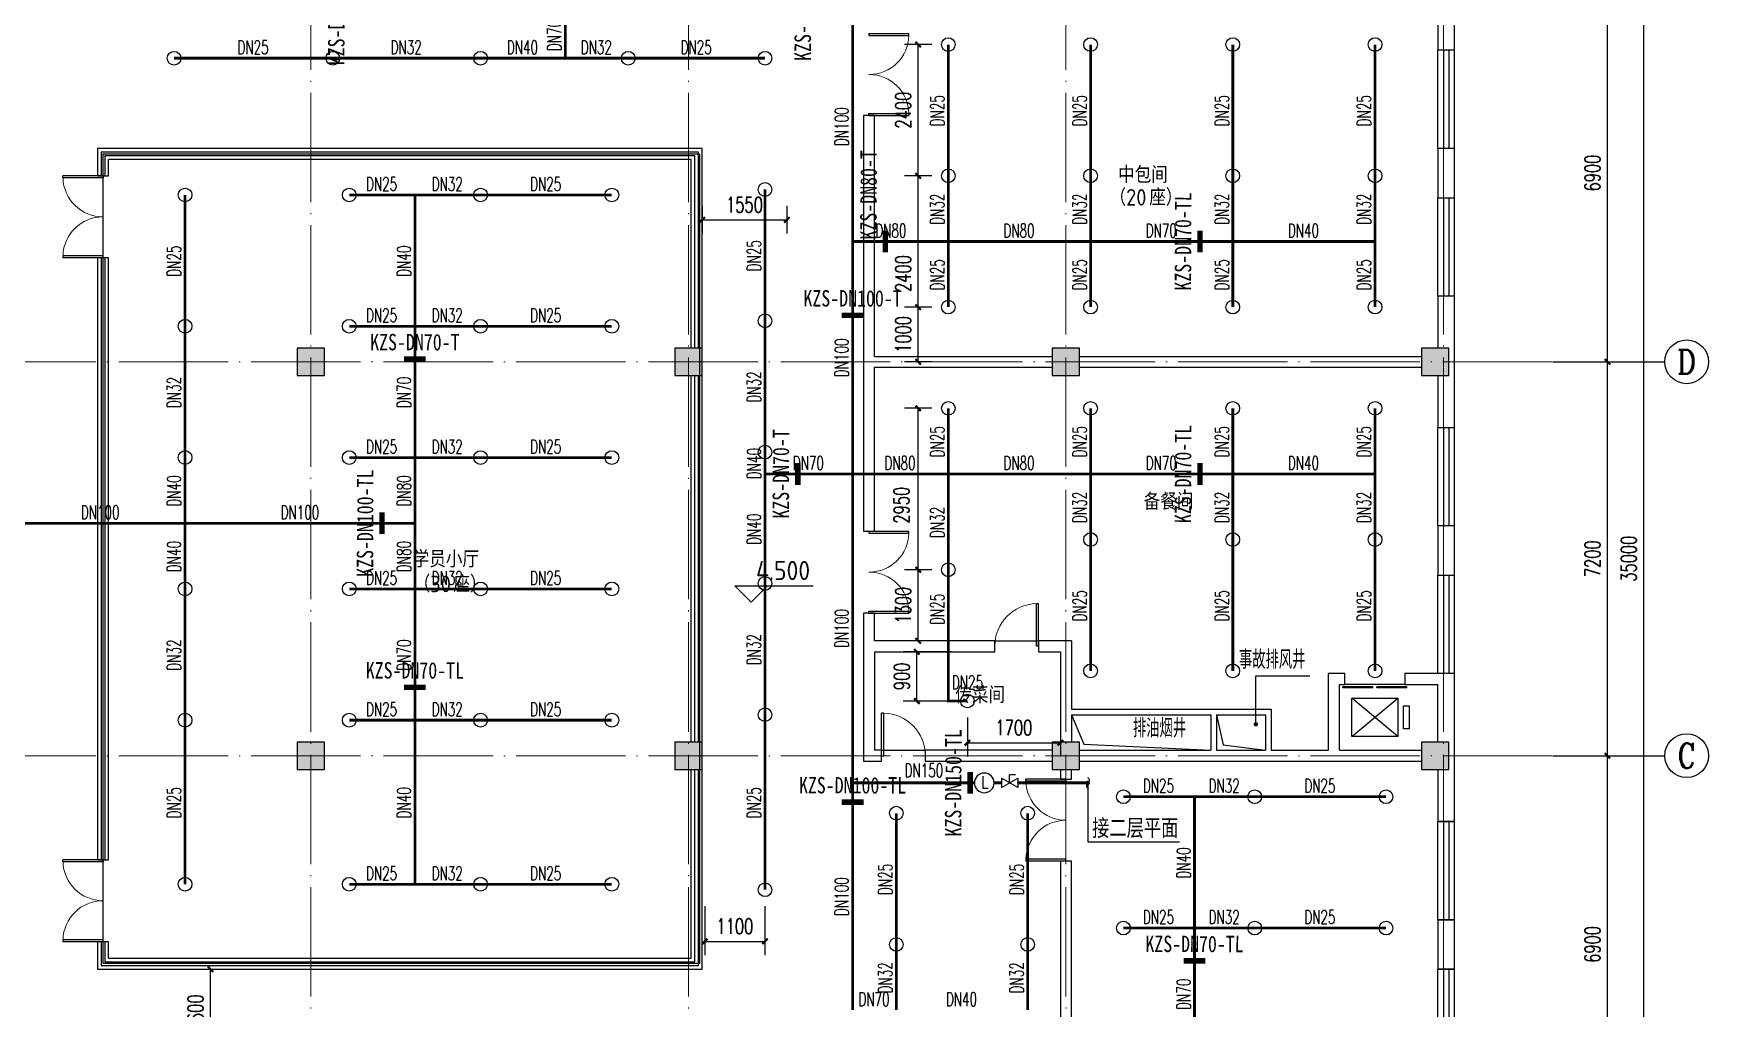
# Model space of a CAD drawing. Extents: x 1475400 to 1714963, y -629303 to -315532.
# Drawn here: x 1610190 to 1640805, y -453828 to -436006 of the extents above; entities that cross this region are included whole.
import ezdxf
from ezdxf.enums import TextEntityAlignment as Align

# ---------------------------------------------------------------- set-up
doc = ezdxf.new("R2010")
doc.units = 0
doc.header["$LTSCALE"] = 1000
doc.linetypes.add('DOTE', pattern=[2.42, 2, -0.2, 0.02, -0.2])
for name, color, linetype in [('A-ANNO-DIMS', 3, 'Continuous'), ('A-ANNO-IDEN-LEVL', 3, 'Continuous'), ('A-ANNO-TXT', 7, 'Continuous'), ('A-WALL-CURT', 111, 'Continuous'), ('AXIS', 3, 'Continuous'), ('AXIS_TEXT', 7, 'Continuous'), ('COLUMN', 255, 'Continuous'), ('DIM_LEAD', 3, 'Continuous'), ('EVTR', 2, 'Continuous'), ('fur', 253, 'Continuous'), ('P-ANNO-DIMS', 4, 'Continuous'), ('P-ANNO-IDEN', 3, 'Continuous'), ('P-SPRN-EQPM', 161, 'Continuous'), ('P-SPRN-IDEN', 4, 'Continuous'), ('P-SPRN-NAZL', 3, 'Continuous'), ('P-SPRN-PIPE', 6, 'Continuous'), ('P-SPRN-VALV', 161, 'Continuous'), ('PUB_DIM', 3, 'Continuous'), ('PUB_HATCH', 8, 'Continuous'), ('PUB_TEXT', 7, 'Continuous'), ('WALL', 2, 'Continuous'), ('WINDOW', 4, 'Continuous'), ('建筑底图', 7, 'Continuous'), ('抗震支吊架', 2, 'Continuous'), ('看线', 30, 'Continuous')]:
    doc.layers.add(name, color=color, linetype=linetype)
doc.layers.add('DOTE', color=8, linetype='DOTE', lineweight=9)
doc.styles.add('_TCH_AXIS', font='COMPLEX', dxfattribs={"bigfont": 'GBCBIG'})
doc.styles.add('_TCH_DIM', font='SIMPLEX', dxfattribs={"bigfont": 'GBCBIG'})
doc.styles.add('_TWT_PIPEDN', font='SIMPLEX', dxfattribs={"width": 0.8, "height": 2.5, "bigfont": 'HZTXT'})
doc.styles.add('A_DIM_T3', font='SIMPLEX', dxfattribs={"width": 0.7, "bigfont": 'HZ'})
doc.styles.add('COMPLEX', font='COMPLEX')
doc.styles.add('HZ(TK)', font='geniso.shx', dxfattribs={"width": 0.9, "bigfont": 'hztxt.shx'})
doc.styles.add('kzcad', font='', dxfattribs={"width": 0.8})
doc.styles.get("Standard").update_dxf_attribs({"font": 'geniso.shx', "bigfont": 'hztxt.shx'})
doc.styles.get('kzcad').set_extended_font_data('SimSun')
doc.dimstyles.new('_TCH_ARCH&&100', dxfattribs={"dimtxt": 280, "dimasz": 100, "dimexe": 250, "dimexo": 300, "dimgap": 135, "dimtad": 1, "dimdec": 0, "dimzin": 0, "dimdsep": 46, "dimtxsty": 'A_DIM_T3', "dimblk": 'ARCHTICK', "dimcen": 0.09, "dimclrt": 7, "dimazin": 2, "dimtfac": 1, "dimtdec": 0, "dimtix": 1, "dimtmove": 2, "dimatfit": 3, "dimfxl": 150, "dimtolj": 1, "dimtzin": 0, "dimarcsym": 0})
doc.dimstyles.new('_TWT_ARCH&&100', dxfattribs={"dimtxt": 280, "dimasz": 100, "dimexe": 250, "dimexo": 300, "dimgap": 135, "dimtad": 1, "dimdec": 0, "dimzin": 0, "dimdsep": 46, "dimtxsty": 'A_DIM_T3', "dimblk": 'ARCHTICK', "dimcen": 0.09, "dimclrt": 7, "dimazin": 2, "dimtfac": 1, "dimtdec": 0, "dimtix": 1, "dimtmove": 2, "dimatfit": 3, "dimfxl": 1, "dimtolj": 1, "dimtzin": 0, "dimarcsym": 0})

# ---------------------------------------------------------------- blocks, each defined once
blk = doc.blocks.new('_ArchTick')
at = {"color": 0, "linetype": 'ByBlock', "const_width": 0.4}
blk.add_lwpolyline([(-0.5, -0.5), (0.5, 0.5)], dxfattribs=at)
blk = doc.blocks.new('*D230')
at = {"layer": 'A-ANNO-DIMS', "color": 0, "lineweight": -2, "transparency": 16777216}
for p, q in [((902161, -367010), (902911, -367010)), ((902661, -373910), (902661, -367010)), ((902161, -373910), (902911, -373910))]:
    blk.add_line(p, q, dxfattribs=at)
at = {"layer": 'Defpoints', "color": 0, "transparency": 16777216}
for p in [(901861, -367010), (902661, -367010), (901861, -373910)]:
    blk.add_point(p, dxfattribs=at)
at = {"layer": 'A-ANNO-DIMS', "color": 0, "lineweight": -2, "transparency": 16777216, "xscale": 100, "yscale": 100, "zscale": 100}
for p, rotation in [((902661, -367010), 90), ((902661, -373910), 270)]:
    blk.add_blockref('_ArchTick', p, dxfattribs=dict(at, rotation=rotation))
at = {"layer": 'A-ANNO-DIMS', "color": 7, "transparency": 16777216, "insert": (902386, -370460), "char_height": 280, "attachment_point": 5, "rotation": 90, "style": 'A_DIM_T3'}
blk.add_mtext('\\A1;6900', dxfattribs=at)
blk = doc.blocks.new('*D231')
at = {"layer": 'A-ANNO-DIMS', "color": 0, "lineweight": -2, "transparency": 16777216}
for p, q in [((902161, -359810), (902911, -359810)), ((902661, -367010), (902661, -359810)), ((902161, -367010), (902911, -367010))]:
    blk.add_line(p, q, dxfattribs=at)
at = {"layer": 'Defpoints', "color": 0, "transparency": 16777216}
for p in [(901861, -359810), (902661, -359810), (901861, -367010)]:
    blk.add_point(p, dxfattribs=at)
at = {"layer": 'A-ANNO-DIMS', "color": 0, "lineweight": -2, "transparency": 16777216, "xscale": 100, "yscale": 100, "zscale": 100}
for p, rotation in [((902661, -359810), 90), ((902661, -367010), 270)]:
    blk.add_blockref('_ArchTick', p, dxfattribs=dict(at, rotation=rotation))
at = {"layer": 'A-ANNO-DIMS', "color": 7, "transparency": 16777216, "insert": (902386, -363410), "char_height": 280, "attachment_point": 5, "rotation": 90, "style": 'A_DIM_T3'}
blk.add_mtext('\\A1;7200', dxfattribs=at)
blk = doc.blocks.new('*D232')
at = {"layer": 'A-ANNO-DIMS', "color": 0, "lineweight": -2, "transparency": 16777216}
for p, q in [((902161, -352910), (902911, -352910)), ((902661, -359810), (902661, -352910)), ((902161, -359810), (902911, -359810))]:
    blk.add_line(p, q, dxfattribs=at)
at = {"layer": 'Defpoints', "color": 0, "transparency": 16777216}
for p in [(901861, -352910), (902661, -352910), (901861, -359810)]:
    blk.add_point(p, dxfattribs=at)
at = {"layer": 'A-ANNO-DIMS', "color": 0, "lineweight": -2, "transparency": 16777216, "xscale": 100, "yscale": 100, "zscale": 100}
for p, rotation in [((902661, -352910), 90), ((902661, -359810), 270)]:
    blk.add_blockref('_ArchTick', p, dxfattribs=dict(at, rotation=rotation))
at = {"layer": 'A-ANNO-DIMS', "color": 7, "transparency": 16777216, "insert": (902386, -356360), "char_height": 280, "attachment_point": 5, "rotation": 90, "style": 'A_DIM_T3'}
blk.add_mtext('\\A1;6900', dxfattribs=at)
blk = doc.blocks.new('*D235')
at = {"layer": 'Defpoints', "color": 0, "transparency": 16777216}
for p in [(901663, -345910), (903324, -345910), (901663, -380910)]:
    blk.add_point(p, dxfattribs=at)
at = {"layer": 'PUB_DIM', "color": 0, "lineweight": -2, "transparency": 16777216}
for p, q in [((901963, -345910), (903574, -345910)), ((903324, -380910), (903324, -345910)), ((901963, -380910), (903574, -380910))]:
    blk.add_line(p, q, dxfattribs=at)
at = {"layer": 'PUB_DIM', "color": 0, "lineweight": -2, "transparency": 16777216, "xscale": 100, "yscale": 100, "zscale": 100}
for p, rotation in [((903324, -345910), 90), ((903324, -380910), 270)]:
    blk.add_blockref('_ArchTick', p, dxfattribs=dict(at, rotation=rotation))
at = {"layer": 'PUB_DIM', "color": 7, "transparency": 16777216, "insert": (903049, -363410), "char_height": 280, "attachment_point": 5, "rotation": 90, "style": 'A_DIM_T3'}
blk.add_mtext('\\A1;35000', dxfattribs=at)
blk = doc.blocks.new('$WINLIB2D$00000001')
at = {"color": 0}
for points in [[(-0.5, 0.5), (-0.5, -0.5)], [(-0.5, 0.5), (0.5, 0.5)], [(0.5, -0.5), (0.5, 0.5)], [(0.5, 0.167), (-0.5, 0.167)], [(0.5, -0.167), (-0.5, -0.167)], [(-0.5, -0.5), (0.5, -0.5)]]:
    blk.add_lwpolyline(points, dxfattribs=at)
blk = doc.blocks.new('$DORLIB2D$00000127')
at = {"color": 0}
for points in [[(-0.533, 0.795), (-0.533, 0.69)], [(-0.033, 0.795), (-0.533, 0.795)], [(-0.033, 0.69), (-0.533, 0.69)], [(-0.033, 0.795), (-0.033, 0.69)], [(0.533, 0.795), (0.033, 0.795)], [(0.033, 0.795), (0.033, 0.69)], [(0.533, 0.69), (0.033, 0.69)], [(0.533, 0.795), (0.533, 0.69)], [(0.5, 0.5), (-0.5, 0.5)]]:
    blk.add_lwpolyline(points, dxfattribs=at)
blk = doc.blocks.new('$DorLib2D$00000002')
for p, q in [((-0.5, 0), (-0.5, 0.4875)), ((-0.475, 0.4875), (-0.5, 0.4875)), ((-0.475, 0), (-0.475, 0.4875)), ((0.475, 0), (0.475, 0.4875)), ((0.475, 0.4875), (0.5, 0.4875)), ((0.5, 0), (0.5, 0.4875)), ((-0.5, 0), (-0.475, 0)), ((0.5, 0), (0.475, 0))]:
    blk.add_line(p, q)
at = {"lineweight": 13}
for centre, start, end in [((-0.4875, 0), 0, 88.53072), ((0.4875, 0), 91.46928, 180)]:
    blk.add_arc(centre, 0.4875, start, end, dxfattribs=at)
blk = doc.blocks.new('_AXISO')
blk.add_circle((0, 0), 0.5)
at = {"layer": 'AXIS_TEXT', "style": 'COMPLEX', "width": 1.041667}
blk.add_attdef('A', text='', height=0.56, dxfattribs=at).set_placement((-0.25, -0.28), (0.25, -0.28), align=Align.FIT)
blk = doc.blocks.new('$DorLib2D$00000001')
for p, q in [((0.45, 0.975), (0.5, 0.975)), ((0.45, 0), (0.45, 0.975)), ((0.5, 0), (0.5, 0.975)), ((0.5, 0), (0.45, 0))]:
    blk.add_line(p, q)
at = {"lineweight": 13}
blk.add_arc((0.475, 0), 0.975, 91.4693, 180, dxfattribs=at)
blk = doc.blocks.new('$TwtSys$00000125')
blk.add_circle((0, 0, 0), 1)
blk = doc.blocks.new('*D458')
at = {"layer": 'Defpoints', "color": 0, "transparency": 16777216}
for p in [(1612760, -453108), (1613425, -453108), (1612760, -454708)]:
    blk.add_point(p, dxfattribs=at)
at = {"layer": 'P-ANNO-DIMS', "color": 0, "lineweight": -2, "transparency": 16777216}
for p, q in [((1613060, -453108), (1613675, -453108)), ((1613425, -454708), (1613425, -453108)), ((1613060, -454708), (1613675, -454708))]:
    blk.add_line(p, q, dxfattribs=at)
at = {"layer": 'P-ANNO-DIMS', "color": 0, "lineweight": -2, "transparency": 16777216, "xscale": 100, "yscale": 100, "zscale": 100}
for p, rotation in [((1613425, -453108), 90), ((1613425, -454708), 270)]:
    blk.add_blockref('_ArchTick', p, dxfattribs=dict(at, rotation=rotation))
at = {"layer": 'P-ANNO-DIMS', "color": 7, "transparency": 16777216, "insert": (1613150, -453908), "char_height": 280, "attachment_point": 5, "rotation": 90, "style": 'A_DIM_T3'}
blk.add_mtext('\\A1;1600', dxfattribs=at)
blk = doc.blocks.new('*D459')
at = {"layer": 'Defpoints', "color": 0, "transparency": 16777216}
for p in [(1622460, -451658), (1623560, -451658), (1623560, -452601)]:
    blk.add_point(p, dxfattribs=at)
at = {"layer": 'P-ANNO-DIMS', "color": 0, "lineweight": -2, "transparency": 16777216}
for p, q in [((1622460, -451958), (1622460, -452851)), ((1623560, -451958), (1623560, -452851)), ((1622460, -452601), (1623560, -452601))]:
    blk.add_line(p, q, dxfattribs=at)
at = {"layer": 'P-ANNO-DIMS', "color": 0, "lineweight": -2, "transparency": 16777216, "xscale": 100, "yscale": 100, "zscale": 100, "rotation": 180}
blk.add_blockref('_ArchTick', (1622460, -452601), dxfattribs=at)
at = {"layer": 'P-ANNO-DIMS', "color": 0, "lineweight": -2, "transparency": 16777216, "xscale": 100, "yscale": 100, "zscale": 100}
blk.add_blockref('_ArchTick', (1623560, -452601), dxfattribs=at)
at = {"layer": 'P-ANNO-DIMS', "color": 7, "transparency": 16777216, "insert": (1623010, -452326), "char_height": 280, "attachment_point": 5, "style": 'A_DIM_T3'}
blk.add_mtext('\\A1;1100', dxfattribs=at)
blk = doc.blocks.new('*D600')
at = {"layer": 'Defpoints', "color": 0, "transparency": 16777216}
for p in [(1627260, -448208), (1628960, -448208), (1628960, -448970)]:
    blk.add_point(p, dxfattribs=at)
at = {"layer": 'P-ANNO-DIMS', "color": 0, "lineweight": -2, "transparency": 16777216}
for p, q in [((1627260, -448508), (1627260, -449220)), ((1628960, -448508), (1628960, -449220)), ((1627260, -448970), (1628960, -448970))]:
    blk.add_line(p, q, dxfattribs=at)
at = {"layer": 'P-ANNO-DIMS', "color": 0, "lineweight": -2, "transparency": 16777216, "xscale": 100, "yscale": 100, "zscale": 100, "rotation": 180}
blk.add_blockref('_ArchTick', (1627260, -448970), dxfattribs=at)
at = {"layer": 'P-ANNO-DIMS', "color": 0, "lineweight": -2, "transparency": 16777216, "xscale": 100, "yscale": 100, "zscale": 100}
blk.add_blockref('_ArchTick', (1628960, -448970), dxfattribs=at)
at = {"layer": 'P-ANNO-DIMS', "color": 7, "transparency": 16777216, "insert": (1628110, -448695), "char_height": 280, "attachment_point": 5, "style": 'A_DIM_T3'}
blk.add_mtext('\\A1;1700', dxfattribs=at)
blk = doc.blocks.new('*D601')
at = {"layer": 'Defpoints', "color": 0, "transparency": 16777216}
for p in [(1626336, -447308), (1627260, -447308), (1627260, -448208)]:
    blk.add_point(p, dxfattribs=at)
at = {"layer": 'P-ANNO-DIMS', "color": 0, "lineweight": -2, "transparency": 16777216}
for p, q in [((1626960, -447308), (1626086, -447308)), ((1626336, -448208), (1626336, -447308)), ((1626960, -448208), (1626086, -448208))]:
    blk.add_line(p, q, dxfattribs=at)
at = {"layer": 'P-ANNO-DIMS', "color": 0, "lineweight": -2, "transparency": 16777216, "xscale": 100, "yscale": 100, "zscale": 100}
for p, rotation in [((1626336, -447308), 90), ((1626336, -448208), 270)]:
    blk.add_blockref('_ArchTick', p, dxfattribs=dict(at, rotation=rotation))
at = {"layer": 'P-ANNO-DIMS', "color": 7, "transparency": 16777216, "insert": (1626061, -447758), "char_height": 280, "attachment_point": 5, "rotation": 90, "style": 'A_DIM_T3'}
blk.add_mtext('\\A1;900', dxfattribs=at)
blk = doc.blocks.new('*D605')
at = {"layer": 'Defpoints', "color": 0, "transparency": 16777216}
for p in [(1626360, -436208), (1626910, -436208), (1626910, -438608)]:
    blk.add_point(p, dxfattribs=at)
at = {"layer": 'P-ANNO-DIMS', "color": 0, "lineweight": -2, "transparency": 16777216}
for p, q in [((1626610, -436208), (1626110, -436208)), ((1626360, -438608), (1626360, -436208)), ((1626610, -438608), (1626110, -438608))]:
    blk.add_line(p, q, dxfattribs=at)
at = {"layer": 'P-ANNO-DIMS', "color": 0, "lineweight": -2, "transparency": 16777216, "xscale": 100, "yscale": 100, "zscale": 100}
for p, rotation in [((1626360, -436208), 90), ((1626360, -438608), 270)]:
    blk.add_blockref('_ArchTick', p, dxfattribs=dict(at, rotation=rotation))
at = {"layer": 'P-ANNO-DIMS', "color": 7, "transparency": 16777216, "insert": (1626085, -437408), "char_height": 280, "attachment_point": 5, "rotation": 90, "style": 'A_DIM_T3'}
blk.add_mtext('\\A1;2400', dxfattribs=at)
blk = doc.blocks.new('*D606')
at = {"layer": 'Defpoints', "color": 0, "transparency": 16777216}
for p in [(1626360, -438608), (1626910, -438608), (1626910, -441008)]:
    blk.add_point(p, dxfattribs=at)
at = {"layer": 'P-ANNO-DIMS', "color": 0, "lineweight": -2, "transparency": 16777216}
for p, q in [((1626610, -438608), (1626110, -438608)), ((1626360, -441008), (1626360, -438608)), ((1626610, -441008), (1626110, -441008))]:
    blk.add_line(p, q, dxfattribs=at)
at = {"layer": 'P-ANNO-DIMS', "color": 0, "lineweight": -2, "transparency": 16777216, "xscale": 100, "yscale": 100, "zscale": 100}
for p, rotation in [((1626360, -438608), 90), ((1626360, -441008), 270)]:
    blk.add_blockref('_ArchTick', p, dxfattribs=dict(at, rotation=rotation))
at = {"layer": 'P-ANNO-DIMS', "color": 7, "transparency": 16777216, "insert": (1626085, -440394), "char_height": 280, "attachment_point": 5, "rotation": 90, "style": 'A_DIM_T3'}
blk.add_mtext('\\A1;2400', dxfattribs=at)
blk = doc.blocks.new('*D607')
at = {"layer": 'Defpoints', "color": 0, "transparency": 16777216}
for p in [(1626360, -441008), (1626910, -441008), (1626910, -442008)]:
    blk.add_point(p, dxfattribs=at)
at = {"layer": 'P-ANNO-DIMS', "color": 0, "lineweight": -2, "transparency": 16777216}
for p, q in [((1626610, -441008), (1626110, -441008)), ((1626360, -442008), (1626360, -441008)), ((1626610, -442008), (1626110, -442008))]:
    blk.add_line(p, q, dxfattribs=at)
at = {"layer": 'P-ANNO-DIMS', "color": 0, "lineweight": -2, "transparency": 16777216, "xscale": 100, "yscale": 100, "zscale": 100}
for p, rotation in [((1626360, -441008), 90), ((1626360, -442008), 270)]:
    blk.add_blockref('_ArchTick', p, dxfattribs=dict(at, rotation=rotation))
at = {"layer": 'P-ANNO-DIMS', "color": 7, "transparency": 16777216, "insert": (1626085, -441508), "char_height": 280, "attachment_point": 5, "rotation": 90, "style": 'A_DIM_T3'}
blk.add_mtext('\\A1;1000', dxfattribs=at)
blk = doc.blocks.new('*D612')
at = {"layer": 'Defpoints', "color": 0, "transparency": 16777216}
for p in [(1622410, -438858), (1623960, -438858), (1623960, -439412)]:
    blk.add_point(p, dxfattribs=at)
at = {"layer": 'P-ANNO-DIMS', "color": 0, "lineweight": -2, "transparency": 16777216}
for p, q in [((1622410, -439158), (1622410, -439662)), ((1623960, -439158), (1623960, -439662)), ((1622410, -439412), (1623960, -439412))]:
    blk.add_line(p, q, dxfattribs=at)
at = {"layer": 'P-ANNO-DIMS', "color": 0, "lineweight": -2, "transparency": 16777216, "xscale": 100, "yscale": 100, "zscale": 100, "rotation": 180}
blk.add_blockref('_ArchTick', (1622410, -439412), dxfattribs=at)
at = {"layer": 'P-ANNO-DIMS', "color": 0, "lineweight": -2, "transparency": 16777216, "xscale": 100, "yscale": 100, "zscale": 100}
blk.add_blockref('_ArchTick', (1623960, -439412), dxfattribs=at)
at = {"layer": 'P-ANNO-DIMS', "color": 7, "transparency": 16777216, "insert": (1623185, -439137), "char_height": 280, "attachment_point": 5, "style": 'A_DIM_T3'}
blk.add_mtext('\\A1;1550', dxfattribs=at)
blk = doc.blocks.new('$EVALVE$00000030')
for p in [(0, 0), (87, 124)]:
    blk.add_line(p, (0, 124))
blk.add_lwpolyline([(-125, -72), (125, 72), (125, -72), (-125, 72)], close=True)
for p in [(-125, 0), (125, 0)]:
    blk.add_point(p)
blk = doc.blocks.new('$EVALVE$00000027')
at = {"color": 7}
for p, q in [((-23, 104), (-23, -83)), ((-23, -83), (61, -83))]:
    blk.add_line(p, q, dxfattribs=at)
blk.add_lwpolyline([(-150, 0, 1), (150, 0, 1), (-150, 0, 0.808179)], format="xyb")
for p in [(-150, 0), (150, 0)]:
    blk.add_point(p)
blk = doc.blocks.new('$TwtSys$00000132')
at = {"elevation": 0}
blk.add_lwpolyline([(7, -101, -0.575183), (0, 0, 0.604745), (-11, 101, 16.924828)], format="xyb", dxfattribs=at)
blk = doc.blocks.new('*D645')
at = {"layer": 'Defpoints', "color": 0, "transparency": 16777216}
for p in [(1626360, -442858), (1626910, -442858), (1626910, -445808)]:
    blk.add_point(p, dxfattribs=at)
at = {"layer": 'P-ANNO-DIMS', "color": 0, "lineweight": -2, "transparency": 16777216}
for p, q in [((1626610, -442858), (1626110, -442858)), ((1626360, -445808), (1626360, -442858)), ((1626610, -445808), (1626110, -445808))]:
    blk.add_line(p, q, dxfattribs=at)
at = {"layer": 'P-ANNO-DIMS', "color": 0, "lineweight": -2, "transparency": 16777216, "xscale": 100, "yscale": 100, "zscale": 100}
for p, rotation in [((1626360, -442858), 90), ((1626360, -445808), 270)]:
    blk.add_blockref('_ArchTick', p, dxfattribs=dict(at, rotation=rotation))
at = {"layer": 'P-ANNO-DIMS', "color": 7, "transparency": 16777216, "insert": (1626054, -444629), "char_height": 280, "attachment_point": 5, "rotation": 90, "style": 'A_DIM_T3'}
blk.add_mtext('\\A1;2950', dxfattribs=at)
blk = doc.blocks.new('*D646')
at = {"layer": 'Defpoints', "color": 0, "transparency": 16777216}
for p in [(1626360, -445808), (1626910, -445808), (1626910, -447108)]:
    blk.add_point(p, dxfattribs=at)
at = {"layer": 'P-ANNO-DIMS', "color": 0, "lineweight": -2, "transparency": 16777216}
for p, q in [((1626610, -445808), (1626110, -445808)), ((1626360, -447108), (1626360, -445808)), ((1626610, -447108), (1626110, -447108))]:
    blk.add_line(p, q, dxfattribs=at)
at = {"layer": 'P-ANNO-DIMS', "color": 0, "lineweight": -2, "transparency": 16777216, "xscale": 100, "yscale": 100, "zscale": 100}
for p, rotation in [((1626360, -445808), 90), ((1626360, -447108), 270)]:
    blk.add_blockref('_ArchTick', p, dxfattribs=dict(at, rotation=rotation))
at = {"layer": 'P-ANNO-DIMS', "color": 7, "transparency": 16777216, "insert": (1626085, -446458), "char_height": 280, "attachment_point": 5, "rotation": 90, "style": 'A_DIM_T3'}
blk.add_mtext('\\A1;1300', dxfattribs=at)
blk = doc.blocks.new('sdfcsf')
at = {"layer": 'PUB_HATCH'}
for points in [[(879213.1, -360060.3), (879213.1, -359560.3), (878713.1, -359560.3), (878713.1, -360060.3)], [(886113.1, -360060.3), (886113.1, -359560.3), (885613.1, -359560.3), (885613.1, -360060.3)], [(893013.1, -360060.3), (893013.1, -359560.3), (892513.1, -359560.3), (892513.1, -360060.3)], [(899763.1, -360060.3), (899763.1, -359560.3), (899263.1, -359560.3), (899263.1, -360060.3)], [(879213.1, -367260.3), (879213.1, -366760.3), (878713.1, -366760.3), (878713.1, -367260.3)], [(886113.1, -367260.3), (886113.1, -366760.3), (885613.1, -366760.3), (885613.1, -367260.3)], [(893013.1, -367260.3), (893013.1, -366760.3), (892513.1, -366760.3), (892513.1, -367260.3)], [(899763.1, -367260.3), (899763.1, -366760.3), (899263.1, -366760.3), (899263.1, -367260.3)]]:
    blk.add_hatch(color=256, dxfattribs=at).paths.add_polyline_path(points)
at = {"layer": 'A-ANNO-IDEN-LEVL'}
for p, q in [((887010, -364204.8), (886710, -363904.8)), ((886710, -363904.8), (888144, -363904.8)), ((887010, -364204.8), (887310, -363904.8))]:
    blk.add_line(p, q, dxfattribs=at)
at = {"layer": 'A-WALL-CURT'}
for p, q in [((886113.1, -355910.3), (875063.1, -355910.3)), ((875063.1, -355910.3), (875063.1, -356410.3)), ((886046.5, -355977), (875129.8, -355977)), ((875129.8, -355977), (875129.8, -356410.3)), ((885979.8, -356043.7), (875196.5, -356043.7)), ((875196.5, -356043.7), (875196.5, -356410.3)), ((885979.8, -359560.3), (885979.8, -356043.7)), ((886046.5, -359560.3), (886046.5, -355977)), ((886113.1, -359560.3), (886113.1, -355910.3)), ((885913.1, -356110.3), (875263.1, -356110.3)), ((875263.1, -356410.3), (875263.1, -356110.3)), ((885913.1, -359560.3), (885913.1, -356110.3)), ((875063.1, -356410.3), (875263.1, -356410.3)), ((875063.1, -357910.3), (875063.1, -368910.3)), ((875263.1, -357910.3), (875063.1, -357910.3)), ((875129.8, -357910.3), (875129.8, -368910.3)), ((875196.5, -357910.3), (875196.5, -368910.3)), ((875263.1, -368910.3), (875263.1, -357910.3)), ((885913.1, -366760.3), (885913.1, -360060.3)), ((885979.8, -366760.3), (885979.8, -360060.3)), ((886046.5, -366760.3), (886046.5, -360060.3)), ((886113.1, -366760.3), (886113.1, -360060.3)), ((885913.1, -370710.3), (885913.1, -367260.3)), ((885979.8, -370777), (885979.8, -367260.3)), ((886046.5, -370843.7), (886046.5, -367260.3)), ((886113.1, -370910.3), (886113.1, -367260.3)), ((875063.1, -368910.3), (875263.1, -368910.3)), ((875263.1, -370410.3), (875063.1, -370410.3)), ((875063.1, -370410.3), (875063.1, -370910.3)), ((875129.8, -370410.3), (875129.8, -370843.7)), ((875196.5, -370410.3), (875196.5, -370777)), ((875263.1, -370710.3), (875263.1, -370410.3)), ((875263.1, -370710.3), (885913.1, -370710.3)), ((875063.1, -370910.3), (886113.1, -370910.3)), ((875129.8, -370843.7), (886046.5, -370843.7)), ((875196.5, -370777), (885979.8, -370777))]:
    blk.add_line(p, q, dxfattribs=at)
at = {"layer": 'AXIS'}
for p, q in [((901663.1, -359810.3), (903707.5, -359810.3)), ((901663.1, -367010.3), (903707.5, -367010.3))]:
    blk.add_line(p, q, dxfattribs=at)
at = {"layer": 'COLUMN'}
for p, q in [((879213.1, -359560.3), (878713.1, -359560.3)), ((878713.1, -359560.3), (878713.1, -360060.3)), ((879213.1, -360060.3), (879213.1, -359560.3)), ((886113.1, -359560.3), (885613.1, -359560.3)), ((885613.1, -359560.3), (885613.1, -360060.3)), ((886113.1, -360060.3), (886113.1, -359560.3)), ((893013.1, -359560.3), (892513.1, -359560.3)), ((892513.1, -359560.3), (892513.1, -360060.3)), ((893013.1, -360060.3), (893013.1, -359560.3)), ((899763.1, -359560.3), (899263.1, -359560.3)), ((899263.1, -359560.3), (899263.1, -360060.3)), ((899763.1, -360060.3), (899763.1, -359560.3)), ((878713.1, -360060.3), (879213.1, -360060.3)), ((885613.1, -360060.3), (886113.1, -360060.3)), ((892513.1, -360060.3), (893013.1, -360060.3)), ((899263.1, -360060.3), (899763.1, -360060.3)), ((879213.1, -366760.3), (878713.1, -366760.3)), ((878713.1, -366760.3), (878713.1, -367260.3)), ((879213.1, -367260.3), (879213.1, -366760.3)), ((886113.1, -366760.3), (885613.1, -366760.3)), ((885613.1, -366760.3), (885613.1, -367260.3)), ((886113.1, -367260.3), (886113.1, -366760.3)), ((893013.1, -366760.3), (892513.1, -366760.3)), ((892513.1, -366760.3), (892513.1, -367260.3)), ((893013.1, -367260.3), (893013.1, -366760.3)), ((899763.1, -366760.3), (899263.1, -366760.3)), ((899263.1, -366760.3), (899263.1, -367260.3)), ((899763.1, -367260.3), (899763.1, -366760.3)), ((878713.1, -367260.3), (879213.1, -367260.3)), ((885613.1, -367260.3), (886113.1, -367260.3)), ((892513.1, -367260.3), (893013.1, -367260.3)), ((899263.1, -367260.3), (899763.1, -367260.3))]:
    blk.add_line(p, q, dxfattribs=at)
at = {"layer": 'DIM_LEAD'}
for p, q in [((896234.3, -366435.5), (896234.3, -365548.4)), ((896234.3, -365548.4), (897221.5, -365548.4))]:
    blk.add_line(p, q, dxfattribs=at)
at = {"layer": 'DIM_LEAD', "const_width": 40}
blk.add_lwpolyline([(896234.3, -366455.5, 1), (896234.3, -366415.5, 1)], format="xyb", close=True, dxfattribs=at)
at = {"layer": 'DOTE'}
for p, q in [((878963.1, -383511.1), (878963.1, -343309.6)), ((885863.1, -383511.1), (885863.1, -343309.6)), ((892763.1, -383511.1), (892763.1, -343309.6)), ((899663.1, -383511.1), (899663.1, -343309.6)), ((860932, -359810.3), (901663.1, -359810.3)), ((860932, -367010.3), (901663.1, -367010.3))]:
    blk.add_line(p, q, dxfattribs=at)
at = {"layer": 'EVTR'}
for p, q in [((897988.1, -366660.3), (898828.1, -365960.3)), ((898828.1, -366660.3), (897988.1, -365960.3)), ((897988.1, -365960.3), (898828.1, -365960.3)), ((897988.1, -366660.3), (897988.1, -365960.3)), ((898828.1, -365960.3), (898828.1, -366660.3)), ((898933.1, -366100.3), (899038.1, -366100.3)), ((898933.1, -366520.3), (898933.1, -366100.3)), ((899038.1, -366100.3), (899038.1, -366520.3)), ((898828.1, -366660.3), (897988.1, -366660.3)), ((899038.1, -366520.3), (898933.1, -366520.3))]:
    blk.add_line(p, q, dxfattribs=at)
at = {"layer": 'fur'}
blk.add_lwpolyline([(875163.1, -356010.3), (886063.1, -356010.3), (886063.1, -370810.3), (875163.1, -370810.3)], close=True, dxfattribs=at)
at = {"layer": 'WALL'}
for p, q in [((899863.1, -354110.3), (899863.1, -352910.3)), ((899563.1, -353160.3), (899563.1, -354110.3)), ((899563.1, -354110.3), (899863.1, -354110.3)), ((889263.1, -355308.8), (889063.1, -355308.8)), ((889063.1, -355308.8), (889063.1, -359810.3)), ((889263.1, -359710.3), (889263.1, -355308.8)), ((899863.1, -355910.3), (899563.1, -355910.3)), ((899563.1, -355910.3), (899563.1, -356810.3)), ((899863.1, -356810.3), (899863.1, -355910.3)), ((899563.1, -356810.3), (899863.1, -356810.3)), ((899863.1, -358610.3), (899563.1, -358610.3)), ((899563.1, -358610.3), (899563.1, -359560.3)), ((899863.1, -359810.3), (899863.1, -358610.3)), ((889263.1, -359710.3), (892513.1, -359710.3)), ((893013.1, -359710.3), (899263.1, -359710.3)), ((889063.1, -359810.3), (889063.1, -362904.2)), ((889263.1, -359910.3), (892513.1, -359910.3)), ((889263.1, -362904.2), (889263.1, -359910.3)), ((893013.1, -359910.3), (899263.1, -359910.3)), ((899863.1, -361010.3), (899863.1, -359810.3)), ((899563.1, -360060.3), (899563.1, -361010.3)), ((899563.1, -361010.3), (899863.1, -361010.3)), ((889063.1, -362904.2), (889263.1, -362904.2)), ((899863.1, -362810.3), (899563.1, -362810.3)), ((899563.1, -362810.3), (899563.1, -363710.3)), ((899863.1, -363710.3), (899863.1, -362810.3)), ((899563.1, -363710.3), (899863.1, -363710.3)), ((889263.1, -364404.2), (889063.1, -364404.2)), ((889063.1, -364404.2), (889063.1, -365010.3)), ((889263.1, -364910.3), (889263.1, -364404.2)), ((891463.1, -364910.3), (889263.1, -364910.3)), ((891463.1, -365110.3), (891463.1, -364910.3)), ((892863.1, -364910.3), (892263.1, -364910.3)), ((892263.1, -364910.3), (892263.1, -365110.3)), ((892863.1, -364910.3), (892863.1, -366160.3)), ((889063.1, -365010.3), (889063.1, -367110.3)), ((889263.1, -365110.3), (889263.1, -366910.3)), ((889263.1, -365110.3), (891463.1, -365110.3)), ((892263.1, -365110.3), (892663.1, -365110.3)), ((892663.1, -365110.3), (892663.1, -366210.3)), ((897563.1, -366910.3), (897563.1, -365510.3)), ((897858.1, -365510.3), (897563.1, -365510.3)), ((897858.1, -365710.3), (897858.1, -365510.3)), ((899563.1, -365510.3), (898958.1, -365510.3)), ((898958.1, -365510.3), (898958.1, -365710.3)), ((899863.1, -365510.3), (899563.1, -365510.3)), ((899863.1, -365610.3), (899863.1, -365510.3)), ((897763.1, -366910.3), (897763.1, -365710.3)), ((897763.1, -365710.3), (897858.1, -365710.3)), ((898958.1, -365710.3), (899563.1, -365710.3)), ((899563.1, -366760.3), (899563.1, -365710.3)), ((899863.1, -367010.3), (899863.1, -365610.3)), ((892663.1, -366210.3), (892663.1, -366760.3)), ((892863.1, -366160.3), (895463.1, -366160.3)), ((892863.1, -366260.3), (892863.1, -366760.3)), ((892863.1, -366260.3), (895413.1, -366260.3)), ((895413.1, -366260.3), (895413.1, -366910.3)), ((895463.1, -366160.3), (896513.1, -366160.3)), ((895513.1, -366260.3), (896413.1, -366260.3)), ((895513.1, -366260.3), (895513.1, -366910.3)), ((896413.1, -366260.3), (896413.1, -366910.3)), ((896513.1, -366160.3), (896513.1, -366910.3)), ((889393.1, -366910.3), (889263.1, -366910.3)), ((889393.1, -367110.3), (889393.1, -366910.3)), ((892513.1, -366910.3), (890193.1, -366910.3)), ((890193.1, -366910.3), (890193.1, -367110.3)), ((893013.1, -366910.3), (895413.1, -366910.3)), ((895513.1, -366910.3), (896413.1, -366910.3)), ((896513.1, -366910.3), (897563.1, -366910.3)), ((897763.1, -366910.3), (899263.1, -366910.3)), ((899863.1, -368210.3), (899863.1, -367010.3)), ((889063.1, -367110.3), (889393.1, -367110.3)), ((890193.1, -367110.3), (892513.1, -367110.3)), ((892663.1, -367260.3), (892663.1, -367440.3)), ((892863.1, -367440.3), (892863.1, -367260.3)), ((893013.1, -367110.3), (895463.1, -367110.3)), ((895463.1, -367110.3), (896463.1, -367110.3)), ((896463.1, -367110.3), (897663.1, -367110.3)), ((897663.1, -367110.3), (899263.1, -367110.3)), ((899563.1, -367260.3), (899563.1, -368210.3)), ((892663.1, -367440.3), (892863.1, -367440.3)), ((899563.1, -368210.3), (899863.1, -368210.3)), ((892863.1, -368940.3), (892663.1, -368940.3)), ((892663.1, -368940.3), (892663.1, -373660.3)), ((892863.1, -373660.3), (892863.1, -368940.3)), ((899863.1, -370010.3), (899563.1, -370010.3)), ((899563.1, -370010.3), (899563.1, -370910.3)), ((899863.1, -370910.3), (899863.1, -370010.3)), ((899563.1, -370910.3), (899863.1, -370910.3))]:
    blk.add_line(p, q, dxfattribs=at)
at = {"layer": 'WINDOW'}
for p, q in [((891463.1, -364910.3), (892263.1, -364910.3)), ((889393.1, -366910.3), (890193.1, -366910.3))]:
    blk.add_line(p, q, dxfattribs=at)
at = {"layer": '看线'}
for points in [[(892863.1, -366260.3), (893091.1, -366798.2), (895413.1, -366910.3)], [(895513.1, -366260.3), (895635.5, -366813.4), (896413.1, -366910.3)]]:
    blk.add_lwpolyline(points, dxfattribs=at)
at = {"layer": 'AXIS'}
ref = blk.add_blockref('_AXISO', (904107.5, -359810.3), dxfattribs=dict(at, xscale=800, yscale=800, zscale=800))
ref.add_attrib('A', 'D', dxfattribs={"layer": 'AXIS_TEXT', "height": 435.3, "style": '_TCH_AXIS'}).set_placement((903931.3, -360028), (904283.7, -360028), align=Align.FIT)
ref = blk.add_blockref('_AXISO', (904107.5, -367010.3), dxfattribs=dict(at, xscale=800, yscale=800, zscale=800))
ref.add_attrib('A', 'C', dxfattribs={"layer": 'AXIS_TEXT', "height": 455.7, "style": '_TCH_AXIS'}).set_placement((903944.8, -367238.2), (904270.2, -367238.2), align=Align.FIT)
at = {"layer": 'WINDOW'}
for name, p, xscale, yscale, zscale, rotation in [('$DorLib2D$00000002', (889163.1, -354558.8), -1500, 1500, -1500, 270), ('$WINLIB2D$00000001', (899713.1, -355010.3), -1800, 300, 1800, 270), ('$DorLib2D$00000002', (875163.1, -357160.3), -1500, 1500, 1500, 90), ('$WINLIB2D$00000001', (899713.1, -357710.3), -1800, 300, 1800, 270), ('$WINLIB2D$00000001', (899713.1, -361910.3), -1800, 300, 1800, 270), ('$DorLib2D$00000002', (889163.1, -363654.2), -1500, 1500, -1500, 270), ('$WINLIB2D$00000001', (899713.1, -364610.3), -1800, 300, 1800, 270), ('$DORLIB2D$00000127', (898408.1, -365610.3), -1100, 200, 1100, 180), ('$DorLib2D$00000002', (892763.1, -368190.3), 1500, 1500, -1500, 90), ('$WINLIB2D$00000001', (899713.1, -369110.3), 1800, 300, 1800, 90), ('$DorLib2D$00000002', (875163.1, -369660.3), 1500, 1500, -1500, 90), ('$WINLIB2D$00000001', (899713.1, -371810.3), 1800, 300, 1800, 90)]:
    blk.add_blockref(name, p, dxfattribs=dict(at, xscale=xscale, yscale=yscale, zscale=zscale, rotation=rotation))
at = {"layer": 'WINDOW', "yscale": 800}
for p, xscale, zscale in [((891863.1, -365010.3), 800, 800), ((889793.1, -367010.3), -800, -800)]:
    blk.add_blockref('$DorLib2D$00000001', p, dxfattribs=dict(at, xscale=xscale, zscale=zscale))
at = {"layer": 'A-ANNO-TXT', "color": 7}
blk.add_text('4.500', height=350, dxfattribs=at).set_placement((887098.7, -363799.8))
at = {"layer": 'PUB_TEXT'}
for s, height, p in [('中包间', 302.47, (893717.2, -356542.1)), ('（', 302.5, (893560.3, -356955)), ('20', 302.47, (893862.7, -356955)), ('座）', 302.47, (894286.2, -356955)), ('备餐间', 302.47, (894183.5, -362516.3)), ('学员小厅', 302.47, (880825.1, -363568.6)), ('（', 302.5, (880842.3, -364021.7)), ('座）', 302.47, (881568.2, -364021.7)), ('30', 302.47, (881144.8, -364021.7)), ('传菜间', 302.47, (890741, -366051.1))]:
    blk.add_text(s, height=height, dxfattribs=at).set_placement(p)
at = {"layer": 'PUB_TEXT', "color": 7, "style": '_TCH_DIM'}
for s, p in [('事故排风井', (895925, -365421.1)), ('排油烟井', (893986.5, -366675.3))]:
    blk.add_text(s, height=337.59, dxfattribs=at).set_placement(p)
at = {"layer": 'A-ANNO-DIMS'}
for p1, p2, picture, middle in [((901860.5, -359810.3), (901860.5, -352910.3), '*D232', (902385.5, -356360.3)), ((901860.5, -367010.3), (901860.5, -359810.3), '*D231', (902385.5, -363410.3)), ((901860.5, -373910.3), (901860.5, -367010.3), '*D230', (902385.5, -370460.3))]:
    dim = blk.add_aligned_dim(p1=p1, p2=p2, distance=-800, dimstyle='_TCH_ARCH&&100', dxfattribs=at)
    dim.commit()
    dim.dimension.update_dxf_attribs({"geometry": picture, "text_midpoint": middle})
at = {"layer": 'PUB_DIM'}
dim = blk.add_aligned_dim(p1=(901663.1, -380910.3), p2=(901663.1, -345910.3), distance=-1661, dimstyle='_TCH_ARCH&&100', dxfattribs=at)
dim.commit()
dim.dimension.update_dxf_attribs({"geometry": '*D235', "text_midpoint": (903049.2, -363410.3)})

msp = doc.modelspace()

# ---------------------------------------------------------------- hatches: boundary and pattern name
at = {"layer": 'P-SPRN-PIPE'}
for points in [[(1626910.5, -448208), (1626910.5, -448233), (1626885.5, -448233)], [(1626910.5, -448208), (1626885.5, -448208), (1626885.5, -448233)]]:
    msp.add_hatch(color=256, dxfattribs=at).paths.add_polyline_path(points)

# ---------------------------------------------------------------- linework, layer by layer
at = {"layer": 'P-ANNO-IDEN'}
for p, q in [((1629460.2, -449704), (1629460.2, -450782.1)), ((1629460.2, -450782.1), (1631137.2, -450782.1))]:
    msp.add_line(p, q, dxfattribs=at)
at = {"layer": 'P-ANNO-IDEN', "const_width": 40}
msp.add_lwpolyline([(1629460.2, -449684, 1), (1629460.2, -449724, 1)], format="xyb", close=True, dxfattribs=at)
at = {"layer": 'P-SPRN-PIPE', "const_width": 50}
for points in [[(1619910.5, -435608), (1619910.5, -436458)], [(1626910.5, -438608), (1626910.5, -436208)], [(1629510.5, -436208), (1629510.5, -438608)], [(1632110.5, -436208), (1632110.5, -438608)], [(1634710.5, -438608), (1634710.5, -436208)], [(1612760.5, -436458), (1615660.5, -436458)], [(1615660.5, -436458), (1618360.5, -436458)], [(1618360.5, -436458), (1619910.5, -436458)], [(1619910.5, -436458), (1621060.5, -436458)], [(1623560.5, -436458), (1621060.5, -436458)], [(1626910.5, -439808), (1626910.5, -438608)], [(1629510.5, -438608), (1629510.5, -439808)], [(1632110.5, -438608), (1632110.5, -439808)], [(1634710.5, -439808), (1634710.5, -438608)], [(1612960.5, -438958), (1612960.5, -441358)], [(1615960.5, -438958), (1617160.5, -438958)], [(1617160.5, -438958), (1617160.5, -441358)], [(1617160.5, -438958), (1618360.5, -438958)], [(1618360.5, -438958), (1620760.5, -438958)], [(1623560.5, -438858), (1623560.5, -441258)], [(1626910.5, -439808), (1625160.5, -439808)], [(1626910.5, -441008), (1626910.5, -439808)], [(1629510.5, -439808), (1626910.5, -439808)], [(1629510.5, -439808), (1629510.5, -441008)], [(1632110.5, -439808), (1629510.5, -439808)], [(1634710.5, -439808), (1632110.5, -439808)], [(1632110.5, -439808), (1632110.5, -441008)], [(1634710.5, -441008), (1634710.5, -439808)], [(1612960.5, -441358), (1612960.5, -443758)], [(1615960.5, -441358), (1617160.5, -441358)], [(1617160.5, -441358), (1618360.5, -441358)], [(1617160.5, -441358), (1617160.5, -443758)], [(1618360.5, -441358), (1620760.5, -441358)], [(1623560.5, -441258), (1623560.5, -443658)], [(1626910.5, -444058), (1626910.5, -442858)], [(1629510.5, -442858), (1629510.5, -444058)], [(1632110.5, -442858), (1632110.5, -444058)], [(1634710.5, -444058), (1634710.5, -442858)], [(1612960.5, -443758), (1612960.5, -444958)], [(1617160.5, -443758), (1615960.5, -443758)], [(1618360.5, -443758), (1617160.5, -443758)], [(1617160.5, -443758), (1617160.5, -444958)], [(1620760.5, -443758), (1618360.5, -443758)], [(1623560.5, -443658), (1623560.5, -444058)], [(1623560.5, -444058), (1623560.5, -446058)], [(1625160.5, -444058), (1623560.5, -444058)], [(1626910.5, -444058), (1625160.5, -444058)], [(1626910.5, -445808), (1626910.5, -444058)], [(1629510.5, -444058), (1626910.5, -444058)], [(1629510.5, -444058), (1629510.5, -445258)], [(1632110.5, -444058), (1629510.5, -444058)], [(1634710.5, -444058), (1632110.5, -444058)], [(1632110.5, -444058), (1632110.5, -445258)], [(1634710.5, -445258), (1634710.5, -444058)], [(1612960.5, -444958), (1609860.5, -444958)], [(1617160.5, -444958), (1612960.5, -444958)], [(1612960.5, -444958), (1612960.5, -446158)], [(1617160.5, -444958), (1617160.5, -446158)], [(1629510.5, -445258), (1629510.5, -447658)], [(1632110.5, -445258), (1632110.5, -447658)], [(1634710.5, -447658), (1634710.5, -445258)], [(1623560.5, -446058), (1623560.5, -448458)], [(1626910.5, -448208), (1626910.5, -445808)], [(1612960.5, -446158), (1612960.5, -448558)], [(1617160.5, -446158), (1615960.5, -446158)], [(1618360.5, -446158), (1617160.5, -446158)], [(1617160.5, -446158), (1617160.5, -448558)], [(1620760.5, -446158), (1618360.5, -446158)], [(1627260.5, -448208), (1626910.5, -448208)], [(1623560.5, -448458), (1623560.5, -451658)], [(1612960.5, -448558), (1612960.5, -451558)], [(1617160.5, -448558), (1615960.5, -448558)], [(1618360.5, -448558), (1617160.5, -448558)], [(1617160.5, -448558), (1617160.5, -451558)], [(1620760.5, -448558), (1618360.5, -448558)], [(1627388.1, -449704), (1625160.5, -449704)], [(1627881, -449704), (1627748.1, -449704)], [(1629460.5, -449704), (1628181.4, -449704)], [(1631410.5, -449958), (1630110.5, -449958)], [(1632510.5, -449958), (1631410.5, -449958)], [(1631410.5, -452358), (1631410.5, -449958)], [(1634910.5, -449958), (1632510.5, -449958)], [(1625960.5, -452658), (1625960.5, -450258)], [(1628360.5, -452658), (1628360.5, -450258)], [(1617160.5, -451558), (1615960.5, -451558)], [(1618360.5, -451558), (1617160.5, -451558)], [(1620760.5, -451558), (1618360.5, -451558)], [(1631410.5, -452358), (1630110.5, -452358)], [(1632510.5, -452358), (1631410.5, -452358)], [(1631410.5, -454758), (1631410.5, -452358)], [(1634910.5, -452358), (1632510.5, -452358)], [(1625960.5, -453858), (1625960.5, -452658)], [(1628360.5, -453858), (1628360.5, -452658)]]:
    msp.add_lwpolyline(points, dxfattribs=at)
at = {"layer": 'P-SPRN-PIPE', "color": 2, "const_width": 50}
for points in [[(1625160.5, -439808), (1625160.5, -435608)], [(1625160.5, -444058), (1625160.5, -439808)], [(1625160.5, -449704), (1625160.5, -444058)], [(1625160.5, -453858), (1625160.5, -449704)]]:
    msp.add_lwpolyline(points, dxfattribs=at)
at = {"layer": '抗震支吊架', "color": 2, "const_width": 100}
for points in [[(1625760.5, -440008), (1625760.5, -439608)], [(1631510.5, -440008), (1631510.5, -439608)], [(1624960.5, -441158), (1625360.5, -441158)], [(1616960.5, -441958), (1617360.5, -441958)], [(1624160.5, -444258), (1624160.5, -443858)], [(1631510.5, -444258), (1631510.5, -443858)], [(1616560.5, -445158), (1616560.5, -444758)], [(1616960.5, -447958), (1617360.5, -447958)], [(1627310.5, -449904), (1627310.5, -449504)], [(1624960.5, -450058), (1625360.5, -450058)], [(1631210.5, -452958), (1631610.5, -452958)]]:
    msp.add_lwpolyline(points, dxfattribs=at)

# ---------------------------------------------------------------- block references
at = {"layer": 'P-SPRN-EQPM', "rotation": 180}
msp.add_blockref('$TwtSys$00000132', (1629460.5, -449704), dxfattribs=at)
at = {"layer": 'P-SPRN-NAZL', "xscale": 125, "yscale": 125, "zscale": 125}
for p in [(1626910.5, -436208), (1629510.5, -436208), (1632110.5, -436208), (1634710.5, -436208), (1612760.5, -436458), (1615660.5, -436458), (1618360.5, -436458), (1621060.5, -436458), (1623560.5, -436458), (1626910.5, -438608), (1629510.5, -438608), (1632110.5, -438608), (1634710.5, -438608), (1612960.5, -438958), (1615960.5, -438958), (1618360.5, -438958), (1620760.5, -438958), (1623560.5, -438858), (1623560.5, -441258), (1626910.5, -441008), (1629510.5, -441008), (1632110.5, -441008), (1634710.5, -441008), (1612960.5, -441358), (1615960.5, -441358), (1618360.5, -441358), (1620760.5, -441358), (1626910.5, -442858), (1629510.5, -442858), (1632110.5, -442858), (1634710.5, -442858), (1623560.5, -443658), (1612960.5, -443758), (1615960.5, -443758), (1618360.5, -443758), (1620760.5, -443758), (1629510.5, -445258), (1632110.5, -445258), (1634710.5, -445258), (1626910.5, -445808), (1612960.5, -446158), (1615960.5, -446158), (1618360.5, -446158), (1620760.5, -446158), (1623560.5, -446058), (1629510.5, -447658), (1632110.5, -447658), (1634710.5, -447658), (1627260.5, -448208), (1612960.5, -448558), (1615960.5, -448558), (1618360.5, -448558), (1620760.5, -448558), (1623560.5, -448458), (1630110.5, -449958), (1632510.5, -449958), (1634910.5, -449958), (1625960.5, -450258), (1628360.5, -450258), (1612960.5, -451558), (1615960.5, -451558), (1618360.5, -451558), (1620760.5, -451558), (1623560.5, -451658), (1630110.5, -452358), (1632510.5, -452358), (1634910.5, -452358), (1625960.5, -452658), (1628360.5, -452658)]:
    msp.add_blockref('$TwtSys$00000125', p, dxfattribs=at)
at = {"layer": 'P-SPRN-VALV', "xscale": -1.2, "yscale": -1.2, "zscale": 1.2, "rotation": 180}
for name, p in [('$EVALVE$00000027', (1627568.1, -449704)), ('$EVALVE$00000030', (1628031.2, -449704))]:
    msp.add_blockref(name, p, dxfattribs=at)
at = {"layer": '建筑底图'}
msp.add_blockref('sdfcsf', (736297.3, -82197.6), dxfattribs=at)

# ---------------------------------------------------------------- texts
at = {"layer": 'P-ANNO-IDEN', "color": 7, "style": 'HZ(TK)', "width": 0.9}
msp.add_text('接二层平面', height=350, dxfattribs=at).set_placement((1629539.3, -450712.1))
at = {"layer": 'P-SPRN-IDEN', "style": '_TWT_PIPEDN', "width": 0.64}
for s, p in [('DN70', (1619835.5, -436326.3)), ('DN100', (1625085.5, -438062.3)), ('DN100', (1625085.5, -442287.3)), ('DN70', (1617085.5, -442851.3)), ('DN80', (1617085.5, -444651.3)), ('DN80', (1617085.5, -445851.3)), ('DN100', (1625085.5, -447235.3)), ('DN70', (1617085.5, -447651.3)), ('DN100', (1625085.5, -452135.3)), ('DN70', (1631335.5, -453851.3))]:
    msp.add_text(s, height=250, rotation=90, dxfattribs=at).set_placement(p)
at = {"layer": 'P-SPRN-IDEN', "color": 251, "style": '_TWT_PIPEDN', "width": 0.64}
for s, p in [('DN25', (1613917.2, -436383)), ('DN32', (1616717.2, -436383)), ('DN40', (1618842.2, -436383)), ('DN32', (1620192.2, -436383)), ('DN25', (1622017.2, -436383)), ('DN25', (1616267.2, -438883)), ('DN32', (1617467.2, -438883)), ('DN25', (1619267.2, -438883)), ('DN40', (1633117.2, -439733)), ('DN25', (1616267.2, -441283)), ('DN32', (1617467.2, -441283)), ('DN25', (1619267.2, -441283)), ('DN25', (1616267.2, -443683)), ('DN32', (1617467.2, -443683)), ('DN25', (1619267.2, -443683)), ('DN40', (1633117.2, -443983)), ('DN25', (1616267.2, -446083)), ('DN32', (1617467.2, -446083)), ('DN25', (1619267.2, -446083)), ('DN25', (1626976, -447990.7)), ('DN25', (1616267.2, -448483)), ('DN32', (1617467.2, -448483)), ('DN25', (1619267.2, -448483)), ('DN25', (1630467.2, -449883)), ('DN32', (1631667.2, -449883)), ('DN25', (1633417.2, -449883)), ('DN25', (1616267.2, -451483)), ('DN32', (1617467.2, -451483)), ('DN25', (1619267.2, -451483)), ('DN25', (1630467.2, -452283)), ('DN32', (1631667.2, -452283)), ('DN25', (1633417.2, -452283)), ('DN40', (1626867.2, -453783))]:
    msp.add_text(s, height=250, dxfattribs=at).set_placement(p)
for s, p in [('DN25', (1626835.5, -437701.3)), ('DN25', (1629435.5, -437701.3)), ('DN25', (1632035.5, -437701.3)), ('DN25', (1634635.5, -437701.3)), ('DN32', (1626835.5, -439501.3)), ('DN32', (1629435.5, -439501.3)), ('DN32', (1632035.5, -439501.3)), ('DN32', (1634635.5, -439501.3)), ('DN25', (1612885.5, -440451.3)), ('DN40', (1617085.5, -440451.3)), ('DN25', (1623485.5, -440351.3)), ('DN25', (1626835.5, -440701.3)), ('DN25', (1629435.5, -440701.3)), ('DN25', (1632035.5, -440701.3)), ('DN25', (1634635.5, -440701.3)), ('DN32', (1612885.5, -442851.3)), ('DN32', (1623485.5, -442751.3)), ('DN25', (1626835.5, -443751.3)), ('DN25', (1629435.5, -443751.3)), ('DN25', (1632035.5, -443751.3)), ('DN25', (1634635.5, -443751.3)), ('DN40', (1623485.5, -444151.3)), ('DN40', (1612885.5, -444651.3)), ('DN32', (1629435.5, -444951.3)), ('DN32', (1632035.5, -444951.3)), ('DN32', (1634635.5, -444951.3)), ('DN40', (1623485.5, -445351.3)), ('DN32', (1626835.5, -445226.3)), ('DN40', (1612885.5, -445851.3)), ('DN25', (1626833.6, -446815)), ('DN25', (1629435.5, -446751.3)), ('DN25', (1632035.5, -446751.3)), ('DN25', (1634635.5, -446751.3)), ('DN32', (1612885.5, -447651.3)), ('DN32', (1623485.5, -447551.3)), ('DN25', (1612885.5, -450351.3)), ('DN40', (1617085.5, -450351.3)), ('DN25', (1623485.5, -450351.3)), ('DN40', (1631335.5, -451451.3)), ('DN25', (1625885.5, -451751.3)), ('DN25', (1628285.5, -451751.3)), ('DN32', (1625885.5, -453551.3)), ('DN32', (1628285.5, -453551.3))]:
    msp.add_text(s, height=250, rotation=90, dxfattribs=at).set_placement(p)
at = {"layer": 'P-SPRN-IDEN', "style": '_TWT_PIPEDN', "width": 0.64}
for s, p in [('DN80', (1625575.8, -439733)), ('DN80', (1627917.2, -439733)), ('DN70', (1630517.2, -439733)), ('DN70', (1624067.2, -443983)), ('DN80', (1625742.2, -443983)), ('DN80', (1627917.2, -443983)), ('DN70', (1630517.2, -443983)), ('DN100', (1611056.2, -444883)), ('DN100', (1614706.2, -444883)), ('DN150', (1626110.6, -449602.5)), ('DN70', (1625267.2, -453783))]:
    msp.add_text(s, height=250, dxfattribs=at).set_placement(p)
at = {"layer": '抗震支吊架', "color": 2, "style": 'kzcad', "width": 0.8}
for s, rotation, p in [('KZS-DN100-TL', 89.88539, (1615875.5, -435608)), ('KZS-DN100-T', 89.88539, (1624400.5, -435608)), ('KZS-DN80-T', 89.88539, (1625602.2, -438955.9)), ('KZS-DN70-TL', 89.88539, (1631350.5, -439808)), ('KZS-DN100-T', 359.88539, (1625160.5, -440998)), ('KZS-DN70-T', 359.88539, (1617160.5, -441798)), ('KZS-DN70-T', 89.88539, (1624000.5, -444058)), ('KZS-DN70-TL', 89.88539, (1631350.5, -444058)), ('KZS-DN100-TL', 89.88539, (1616400.5, -444958)), ('KZS-DN70-TL', 359.88539, (1617160.5, -447798)), ('KZS-DN150-TL', 89.88539, (1627150.5, -449704)), ('KZS-DN100-TL', 359.88539, (1625160.5, -449898)), ('KZS-DN70-TL', 359.88539, (1631410.5, -452798))]:
    msp.add_text(s, height=300, rotation=rotation, dxfattribs=at).set_placement(p, align=Align.CENTER)

# ---------------------------------------------------------------- dimensions: what is measured, and where the dimension line sits
at = {"layer": 'P-ANNO-DIMS'}
for p1, p2, distance, picture, middle in [((1626910.5, -438608), (1626910.5, -436208), 550, '*D605', (1626085.5, -437408)), ((1622410.5, -438858), (1623960.5, -438858), -553.9, '*D612', (1623185.5, -439136.9)), ((1626910.5, -442008), (1626910.5, -441008), 550, '*D607', (1626085.5, -441508)), ((1626910.5, -447108), (1626910.5, -445808), 550, '*D646', (1626085.5, -446458)), ((1627260.5, -448208), (1627260.5, -447308), 924.3, '*D601', (1626061.2, -447758)), ((1627260.5, -448208), (1628960.5, -448208), -761.8, '*D600', (1628110.5, -448694.8)), ((1622460.5, -451658), (1623560.5, -451658), -942.6, '*D459', (1623010.5, -452325.6)), ((1612760.5, -454708), (1612760.5, -453108), -664.4, '*D458', (1613149.9, -453908))]:
    dim = msp.add_aligned_dim(p1=p1, p2=p2, distance=distance, dimstyle='_TWT_ARCH&&100', dxfattribs=at)
    dim.commit()
    dim.dimension.update_dxf_attribs({"geometry": picture, "text_midpoint": middle})
for base, p1, p2, picture, middle in [((1626360.5, -438608), (1626910.5, -441008), (1626910.5, -438608), '*D606', (1626085.5, -440393.5)), ((1626360.5, -442858), (1626910.5, -445808), (1626910.5, -442858), '*D645', (1626053.9, -444629.3))]:
    dim = msp.add_linear_dim(base=base, p1=p1, p2=p2, angle=90, dimstyle='_TWT_ARCH&&100', dxfattribs=at)
    dim.commit()
    dim.dimension.update_dxf_attribs({"geometry": picture, "text_midpoint": middle, "dimtype": 161})

doc.saveas('drawing.dxf')
